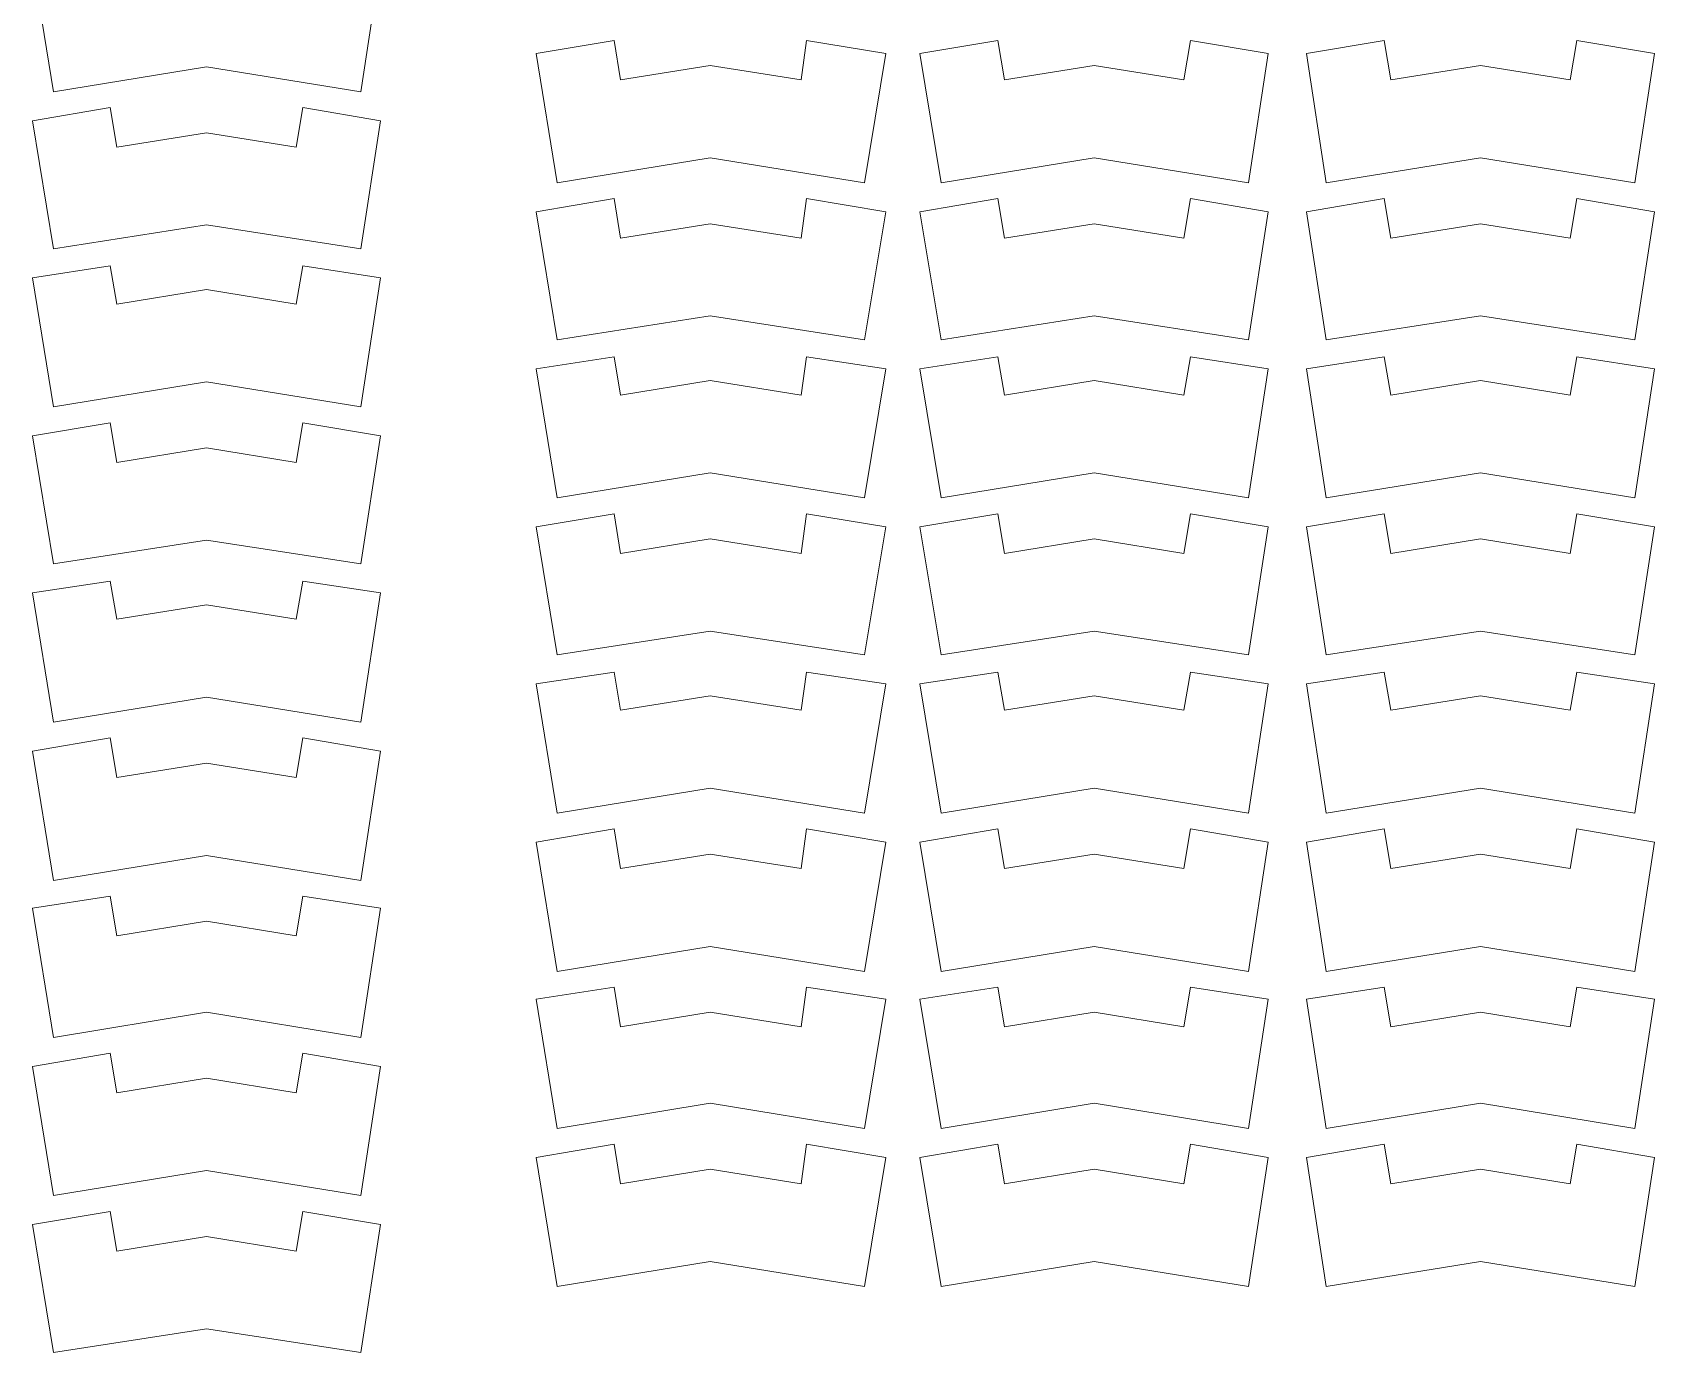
# Model space of a CAD drawing. Header units: centimetres. Extents: x -55.8 to 27.7, y -32.1 to 37.5.
# Drawn here: x -2.72 to 9.58, y 17.52 to 27.54 of the extents above; entities that cross this region are included whole.
import ezdxf

# ---------------------------------------------------------------- set-up
doc = ezdxf.new("R2010")
doc.units = ezdxf.units.CM
doc.header["$MEASUREMENT"] = 0

msp = doc.modelspace()

# ---------------------------------------------------------------- linework, layer by layer
at = {"color": 242, "lineweight": 9}
for points in [[(-0.72, 27.865), (-0.72, 27.865), (-0.67, 28.165), (-0.67, 28.165), (-0.67, 28.165), (-0.67, 28.165), (-0.08, 28.065), (-0.08, 28.065), (-0.08, 28.065), (-0.08, 28.065), (-0.23, 27.085), (-0.23, 27.085), (-0.23, 27.085), (-0.23, 27.085), (-1.4, 27.275), (-1.4, 27.275), (-1.4, 27.275), (-1.4, 27.275), (-2.56, 27.085), (-2.56, 27.085), (-2.56, 27.085), (-2.56, 27.085), (-2.72, 28.065), (-2.72, 28.065), (-2.72, 28.065), (-2.72, 28.065), (-2.13, 28.165), (-2.13, 28.165), (-2.13, 28.165), (-2.13, 28.165), (-2.08, 27.865), (-2.08, 27.865), (-2.08, 27.865), (-2.08, 27.865), (-1.4, 27.975), (-1.4, 27.975), (-1.4, 27.975), (-1.4, 27.975), (-0.72, 27.865), (-0.72, 27.865)], [(3.11, 27.175), (3.11, 27.175), (3.15, 27.475), (3.15, 27.475), (3.15, 27.475), (3.15, 27.475), (3.75, 27.375), (3.75, 27.375), (3.75, 27.375), (3.75, 27.375), (3.59, 26.395), (3.59, 26.395), (3.59, 26.395), (3.59, 26.395), (2.42, 26.585), (2.42, 26.585), (2.42, 26.585), (2.42, 26.585), (1.26, 26.395), (1.26, 26.395), (1.26, 26.395), (1.26, 26.395), (1.1, 27.375), (1.1, 27.375), (1.1, 27.375), (1.1, 27.375), (1.69, 27.475), (1.69, 27.475), (1.69, 27.475), (1.69, 27.475), (1.74, 27.175), (1.74, 27.175), (1.74, 27.175), (1.74, 27.175), (2.42, 27.285), (2.42, 27.285), (2.42, 27.285), (2.42, 27.285), (3.11, 27.175), (3.11, 27.175)], [(6.01, 27.175), (6.01, 27.175), (6.06, 27.475), (6.06, 27.475), (6.06, 27.475), (6.06, 27.475), (6.65, 27.375), (6.65, 27.375), (6.65, 27.375), (6.65, 27.375), (6.5, 26.395), (6.5, 26.395), (6.5, 26.395), (6.5, 26.395), (5.33, 26.585), (5.33, 26.585), (5.33, 26.585), (5.33, 26.585), (4.17, 26.395), (4.17, 26.395), (4.17, 26.395), (4.17, 26.395), (4.01, 27.375), (4.01, 27.375), (4.01, 27.375), (4.01, 27.375), (4.6, 27.475), (4.6, 27.475), (4.6, 27.475), (4.6, 27.475), (4.65, 27.175), (4.65, 27.175), (4.65, 27.175), (4.65, 27.175), (5.33, 27.285), (5.33, 27.285), (5.33, 27.285), (5.33, 27.285), (6.01, 27.175), (6.01, 27.175)], [(8.94, 27.175), (8.94, 27.175), (8.99, 27.475), (8.99, 27.475), (8.99, 27.475), (8.99, 27.475), (9.58, 27.375), (9.58, 27.375), (9.58, 27.375), (9.58, 27.375), (9.43, 26.395), (9.43, 26.395), (9.43, 26.395), (9.43, 26.395), (8.26, 26.585), (8.26, 26.585), (8.26, 26.585), (8.26, 26.585), (7.09, 26.395), (7.09, 26.395), (7.09, 26.395), (7.09, 26.395), (6.94, 27.375), (6.94, 27.375), (6.94, 27.375), (6.94, 27.375), (7.53, 27.475), (7.53, 27.475), (7.53, 27.475), (7.53, 27.475), (7.58, 27.175), (7.58, 27.175), (7.58, 27.175), (7.58, 27.175), (8.26, 27.285), (8.26, 27.285), (8.26, 27.285), (8.26, 27.285), (8.94, 27.175), (8.94, 27.175)], [(-0.72, 26.665), (-0.72, 26.665), (-0.67, 26.965), (-0.67, 26.965), (-0.67, 26.965), (-0.67, 26.965), (-0.08, 26.865), (-0.08, 26.865), (-0.08, 26.865), (-0.08, 26.865), (-0.23, 25.895), (-0.23, 25.895), (-0.23, 25.895), (-0.23, 25.895), (-1.4, 26.075), (-1.4, 26.075), (-1.4, 26.075), (-1.4, 26.075), (-2.56, 25.895), (-2.56, 25.895), (-2.56, 25.895), (-2.56, 25.895), (-2.72, 26.865), (-2.72, 26.865), (-2.72, 26.865), (-2.72, 26.865), (-2.13, 26.965), (-2.13, 26.965), (-2.13, 26.965), (-2.13, 26.965), (-2.08, 26.665), (-2.08, 26.665), (-2.08, 26.665), (-2.08, 26.665), (-1.4, 26.775), (-1.4, 26.775), (-1.4, 26.775), (-1.4, 26.775), (-0.72, 26.665), (-0.72, 26.665)], [(3.11, 25.975), (3.11, 25.975), (3.15, 26.275), (3.15, 26.275), (3.15, 26.275), (3.15, 26.275), (3.75, 26.175), (3.75, 26.175), (3.75, 26.175), (3.75, 26.175), (3.59, 25.205), (3.59, 25.205), (3.59, 25.205), (3.59, 25.205), (2.42, 25.385), (2.42, 25.385), (2.42, 25.385), (2.42, 25.385), (1.26, 25.205), (1.26, 25.205), (1.26, 25.205), (1.26, 25.205), (1.1, 26.175), (1.1, 26.175), (1.1, 26.175), (1.1, 26.175), (1.69, 26.275), (1.69, 26.275), (1.69, 26.275), (1.69, 26.275), (1.74, 25.975), (1.74, 25.975), (1.74, 25.975), (1.74, 25.975), (2.42, 26.085), (2.42, 26.085), (2.42, 26.085), (2.42, 26.085), (3.11, 25.975), (3.11, 25.975)], [(6.01, 25.975), (6.01, 25.975), (6.06, 26.275), (6.06, 26.275), (6.06, 26.275), (6.06, 26.275), (6.65, 26.175), (6.65, 26.175), (6.65, 26.175), (6.65, 26.175), (6.5, 25.205), (6.5, 25.205), (6.5, 25.205), (6.5, 25.205), (5.33, 25.385), (5.33, 25.385), (5.33, 25.385), (5.33, 25.385), (4.17, 25.205), (4.17, 25.205), (4.17, 25.205), (4.17, 25.205), (4.01, 26.175), (4.01, 26.175), (4.01, 26.175), (4.01, 26.175), (4.6, 26.275), (4.6, 26.275), (4.6, 26.275), (4.6, 26.275), (4.65, 25.975), (4.65, 25.975), (4.65, 25.975), (4.65, 25.975), (5.33, 26.085), (5.33, 26.085), (5.33, 26.085), (5.33, 26.085), (6.01, 25.975), (6.01, 25.975)], [(8.94, 25.975), (8.94, 25.975), (8.99, 26.275), (8.99, 26.275), (8.99, 26.275), (8.99, 26.275), (9.58, 26.175), (9.58, 26.175), (9.58, 26.175), (9.58, 26.175), (9.43, 25.205), (9.43, 25.205), (9.43, 25.205), (9.43, 25.205), (8.26, 25.385), (8.26, 25.385), (8.26, 25.385), (8.26, 25.385), (7.09, 25.205), (7.09, 25.205), (7.09, 25.205), (7.09, 25.205), (6.94, 26.175), (6.94, 26.175), (6.94, 26.175), (6.94, 26.175), (7.53, 26.275), (7.53, 26.275), (7.53, 26.275), (7.53, 26.275), (7.58, 25.975), (7.58, 25.975), (7.58, 25.975), (7.58, 25.975), (8.26, 26.085), (8.26, 26.085), (8.26, 26.085), (8.26, 26.085), (8.94, 25.975), (8.94, 25.975)], [(-0.72, 25.475), (-0.72, 25.475), (-0.67, 25.765), (-0.67, 25.765), (-0.67, 25.765), (-0.67, 25.765), (-0.08, 25.675), (-0.08, 25.675), (-0.08, 25.675), (-0.08, 25.675), (-0.23, 24.695), (-0.23, 24.695), (-0.23, 24.695), (-0.23, 24.695), (-1.4, 24.885), (-1.4, 24.885), (-1.4, 24.885), (-1.4, 24.885), (-2.56, 24.695), (-2.56, 24.695), (-2.56, 24.695), (-2.56, 24.695), (-2.72, 25.675), (-2.72, 25.675), (-2.72, 25.675), (-2.72, 25.675), (-2.13, 25.765), (-2.13, 25.765), (-2.13, 25.765), (-2.13, 25.765), (-2.08, 25.475), (-2.08, 25.475), (-2.08, 25.475), (-2.08, 25.475), (-1.4, 25.585), (-1.4, 25.585), (-1.4, 25.585), (-1.4, 25.585), (-0.72, 25.475), (-0.72, 25.475)], [(3.11, 24.785), (3.11, 24.785), (3.15, 25.075), (3.15, 25.075), (3.15, 25.075), (3.15, 25.075), (3.75, 24.985), (3.75, 24.985), (3.75, 24.985), (3.75, 24.985), (3.59, 24.005), (3.59, 24.005), (3.59, 24.005), (3.59, 24.005), (2.42, 24.195), (2.42, 24.195), (2.42, 24.195), (2.42, 24.195), (1.26, 24.005), (1.26, 24.005), (1.26, 24.005), (1.26, 24.005), (1.1, 24.985), (1.1, 24.985), (1.1, 24.985), (1.1, 24.985), (1.69, 25.075), (1.69, 25.075), (1.69, 25.075), (1.69, 25.075), (1.74, 24.785), (1.74, 24.785), (1.74, 24.785), (1.74, 24.785), (2.42, 24.895), (2.42, 24.895), (2.42, 24.895), (2.42, 24.895), (3.11, 24.785), (3.11, 24.785)], [(6.01, 24.785), (6.01, 24.785), (6.06, 25.075), (6.06, 25.075), (6.06, 25.075), (6.06, 25.075), (6.65, 24.985), (6.65, 24.985), (6.65, 24.985), (6.65, 24.985), (6.5, 24.005), (6.5, 24.005), (6.5, 24.005), (6.5, 24.005), (5.33, 24.195), (5.33, 24.195), (5.33, 24.195), (5.33, 24.195), (4.17, 24.005), (4.17, 24.005), (4.17, 24.005), (4.17, 24.005), (4.01, 24.985), (4.01, 24.985), (4.01, 24.985), (4.01, 24.985), (4.6, 25.075), (4.6, 25.075), (4.6, 25.075), (4.6, 25.075), (4.65, 24.785), (4.65, 24.785), (4.65, 24.785), (4.65, 24.785), (5.33, 24.895), (5.33, 24.895), (5.33, 24.895), (5.33, 24.895), (6.01, 24.785), (6.01, 24.785)], [(8.94, 24.785), (8.94, 24.785), (8.99, 25.075), (8.99, 25.075), (8.99, 25.075), (8.99, 25.075), (9.58, 24.985), (9.58, 24.985), (9.58, 24.985), (9.58, 24.985), (9.43, 24.005), (9.43, 24.005), (9.43, 24.005), (9.43, 24.005), (8.26, 24.195), (8.26, 24.195), (8.26, 24.195), (8.26, 24.195), (7.09, 24.005), (7.09, 24.005), (7.09, 24.005), (7.09, 24.005), (6.94, 24.985), (6.94, 24.985), (6.94, 24.985), (6.94, 24.985), (7.53, 25.075), (7.53, 25.075), (7.53, 25.075), (7.53, 25.075), (7.58, 24.785), (7.58, 24.785), (7.58, 24.785), (7.58, 24.785), (8.26, 24.895), (8.26, 24.895), (8.26, 24.895), (8.26, 24.895), (8.94, 24.785), (8.94, 24.785)], [(-0.72, 24.275), (-0.72, 24.275), (-0.67, 24.575), (-0.67, 24.575), (-0.67, 24.575), (-0.67, 24.575), (-0.08, 24.475), (-0.08, 24.475), (-0.08, 24.475), (-0.08, 24.475), (-0.23, 23.505), (-0.23, 23.505), (-0.23, 23.505), (-0.23, 23.505), (-1.4, 23.685), (-1.4, 23.685), (-1.4, 23.685), (-1.4, 23.685), (-2.56, 23.505), (-2.56, 23.505), (-2.56, 23.505), (-2.56, 23.505), (-2.72, 24.475), (-2.72, 24.475), (-2.72, 24.475), (-2.72, 24.475), (-2.13, 24.575), (-2.13, 24.575), (-2.13, 24.575), (-2.13, 24.575), (-2.08, 24.275), (-2.08, 24.275), (-2.08, 24.275), (-2.08, 24.275), (-1.4, 24.385), (-1.4, 24.385), (-1.4, 24.385), (-1.4, 24.385), (-0.72, 24.275), (-0.72, 24.275)], [(3.11, 23.585), (3.11, 23.585), (3.15, 23.885), (3.15, 23.885), (3.15, 23.885), (3.15, 23.885), (3.75, 23.785), (3.75, 23.785), (3.75, 23.785), (3.75, 23.785), (3.59, 22.815), (3.59, 22.815), (3.59, 22.815), (3.59, 22.815), (2.42, 22.995), (2.42, 22.995), (2.42, 22.995), (2.42, 22.995), (1.26, 22.815), (1.26, 22.815), (1.26, 22.815), (1.26, 22.815), (1.1, 23.785), (1.1, 23.785), (1.1, 23.785), (1.1, 23.785), (1.69, 23.885), (1.69, 23.885), (1.69, 23.885), (1.69, 23.885), (1.74, 23.585), (1.74, 23.585), (1.74, 23.585), (1.74, 23.585), (2.42, 23.695), (2.42, 23.695), (2.42, 23.695), (2.42, 23.695), (3.11, 23.585), (3.11, 23.585)], [(6.01, 23.585), (6.01, 23.585), (6.06, 23.885), (6.06, 23.885), (6.06, 23.885), (6.06, 23.885), (6.65, 23.785), (6.65, 23.785), (6.65, 23.785), (6.65, 23.785), (6.5, 22.815), (6.5, 22.815), (6.5, 22.815), (6.5, 22.815), (5.33, 22.995), (5.33, 22.995), (5.33, 22.995), (5.33, 22.995), (4.17, 22.815), (4.17, 22.815), (4.17, 22.815), (4.17, 22.815), (4.01, 23.785), (4.01, 23.785), (4.01, 23.785), (4.01, 23.785), (4.6, 23.885), (4.6, 23.885), (4.6, 23.885), (4.6, 23.885), (4.65, 23.585), (4.65, 23.585), (4.65, 23.585), (4.65, 23.585), (5.33, 23.695), (5.33, 23.695), (5.33, 23.695), (5.33, 23.695), (6.01, 23.585), (6.01, 23.585)], [(8.94, 23.585), (8.94, 23.585), (8.99, 23.885), (8.99, 23.885), (8.99, 23.885), (8.99, 23.885), (9.58, 23.785), (9.58, 23.785), (9.58, 23.785), (9.58, 23.785), (9.43, 22.815), (9.43, 22.815), (9.43, 22.815), (9.43, 22.815), (8.26, 22.995), (8.26, 22.995), (8.26, 22.995), (8.26, 22.995), (7.09, 22.815), (7.09, 22.815), (7.09, 22.815), (7.09, 22.815), (6.94, 23.785), (6.94, 23.785), (6.94, 23.785), (6.94, 23.785), (7.53, 23.885), (7.53, 23.885), (7.53, 23.885), (7.53, 23.885), (7.58, 23.585), (7.58, 23.585), (7.58, 23.585), (7.58, 23.585), (8.26, 23.695), (8.26, 23.695), (8.26, 23.695), (8.26, 23.695), (8.94, 23.585), (8.94, 23.585)], [(-0.72, 23.085), (-0.72, 23.085), (-0.67, 23.375), (-0.67, 23.375), (-0.67, 23.375), (-0.67, 23.375), (-0.08, 23.285), (-0.08, 23.285), (-0.08, 23.285), (-0.08, 23.285), (-0.23, 22.305), (-0.23, 22.305), (-0.23, 22.305), (-0.23, 22.305), (-1.4, 22.495), (-1.4, 22.495), (-1.4, 22.495), (-1.4, 22.495), (-2.56, 22.305), (-2.56, 22.305), (-2.56, 22.305), (-2.56, 22.305), (-2.72, 23.285), (-2.72, 23.285), (-2.72, 23.285), (-2.72, 23.285), (-2.13, 23.375), (-2.13, 23.375), (-2.13, 23.375), (-2.13, 23.375), (-2.08, 23.085), (-2.08, 23.085), (-2.08, 23.085), (-2.08, 23.085), (-1.4, 23.195), (-1.4, 23.195), (-1.4, 23.195), (-1.4, 23.195), (-0.72, 23.085), (-0.72, 23.085)], [(3.11, 22.395), (3.11, 22.395), (3.15, 22.685), (3.15, 22.685), (3.15, 22.685), (3.15, 22.685), (3.75, 22.595), (3.75, 22.595), (3.75, 22.595), (3.75, 22.595), (3.59, 21.615), (3.59, 21.615), (3.59, 21.615), (3.59, 21.615), (2.42, 21.805), (2.42, 21.805), (2.42, 21.805), (2.42, 21.805), (1.26, 21.615), (1.26, 21.615), (1.26, 21.615), (1.26, 21.615), (1.1, 22.595), (1.1, 22.595), (1.1, 22.595), (1.1, 22.595), (1.69, 22.685), (1.69, 22.685), (1.69, 22.685), (1.69, 22.685), (1.74, 22.395), (1.74, 22.395), (1.74, 22.395), (1.74, 22.395), (2.42, 22.505), (2.42, 22.505), (2.42, 22.505), (2.42, 22.505), (3.11, 22.395), (3.11, 22.395)], [(6.01, 22.395), (6.01, 22.395), (6.06, 22.685), (6.06, 22.685), (6.06, 22.685), (6.06, 22.685), (6.65, 22.595), (6.65, 22.595), (6.65, 22.595), (6.65, 22.595), (6.5, 21.615), (6.5, 21.615), (6.5, 21.615), (6.5, 21.615), (5.33, 21.805), (5.33, 21.805), (5.33, 21.805), (5.33, 21.805), (4.17, 21.615), (4.17, 21.615), (4.17, 21.615), (4.17, 21.615), (4.01, 22.595), (4.01, 22.595), (4.01, 22.595), (4.01, 22.595), (4.6, 22.685), (4.6, 22.685), (4.6, 22.685), (4.6, 22.685), (4.65, 22.395), (4.65, 22.395), (4.65, 22.395), (4.65, 22.395), (5.33, 22.505), (5.33, 22.505), (5.33, 22.505), (5.33, 22.505), (6.01, 22.395), (6.01, 22.395)], [(8.94, 22.395), (8.94, 22.395), (8.99, 22.685), (8.99, 22.685), (8.99, 22.685), (8.99, 22.685), (9.58, 22.595), (9.58, 22.595), (9.58, 22.595), (9.58, 22.595), (9.43, 21.615), (9.43, 21.615), (9.43, 21.615), (9.43, 21.615), (8.26, 21.805), (8.26, 21.805), (8.26, 21.805), (8.26, 21.805), (7.09, 21.615), (7.09, 21.615), (7.09, 21.615), (7.09, 21.615), (6.94, 22.595), (6.94, 22.595), (6.94, 22.595), (6.94, 22.595), (7.53, 22.685), (7.53, 22.685), (7.53, 22.685), (7.53, 22.685), (7.58, 22.395), (7.58, 22.395), (7.58, 22.395), (7.58, 22.395), (8.26, 22.505), (8.26, 22.505), (8.26, 22.505), (8.26, 22.505), (8.94, 22.395), (8.94, 22.395)], [(-0.72, 21.885), (-0.72, 21.885), (-0.67, 22.185), (-0.67, 22.185), (-0.67, 22.185), (-0.67, 22.185), (-0.08, 22.085), (-0.08, 22.085), (-0.08, 22.085), (-0.08, 22.085), (-0.23, 21.105), (-0.23, 21.105), (-0.23, 21.105), (-0.23, 21.105), (-1.4, 21.295), (-1.4, 21.295), (-1.4, 21.295), (-1.4, 21.295), (-2.56, 21.105), (-2.56, 21.105), (-2.56, 21.105), (-2.56, 21.105), (-2.72, 22.085), (-2.72, 22.085), (-2.72, 22.085), (-2.72, 22.085), (-2.13, 22.185), (-2.13, 22.185), (-2.13, 22.185), (-2.13, 22.185), (-2.08, 21.885), (-2.08, 21.885), (-2.08, 21.885), (-2.08, 21.885), (-1.4, 21.995), (-1.4, 21.995), (-1.4, 21.995), (-1.4, 21.995), (-0.72, 21.885), (-0.72, 21.885)], [(3.11, 21.195), (3.11, 21.195), (3.15, 21.495), (3.15, 21.495), (3.15, 21.495), (3.15, 21.495), (3.75, 21.395), (3.75, 21.395), (3.75, 21.395), (3.75, 21.395), (3.59, 20.415), (3.59, 20.415), (3.59, 20.415), (3.59, 20.415), (2.42, 20.605), (2.42, 20.605), (2.42, 20.605), (2.42, 20.605), (1.26, 20.415), (1.26, 20.415), (1.26, 20.415), (1.26, 20.415), (1.1, 21.395), (1.1, 21.395), (1.1, 21.395), (1.1, 21.395), (1.69, 21.495), (1.69, 21.495), (1.69, 21.495), (1.69, 21.495), (1.74, 21.195), (1.74, 21.195), (1.74, 21.195), (1.74, 21.195), (2.42, 21.305), (2.42, 21.305), (2.42, 21.305), (2.42, 21.305), (3.11, 21.195), (3.11, 21.195)], [(6.01, 21.195), (6.01, 21.195), (6.06, 21.495), (6.06, 21.495), (6.06, 21.495), (6.06, 21.495), (6.65, 21.395), (6.65, 21.395), (6.65, 21.395), (6.65, 21.395), (6.5, 20.415), (6.5, 20.415), (6.5, 20.415), (6.5, 20.415), (5.33, 20.605), (5.33, 20.605), (5.33, 20.605), (5.33, 20.605), (4.17, 20.415), (4.17, 20.415), (4.17, 20.415), (4.17, 20.415), (4.01, 21.395), (4.01, 21.395), (4.01, 21.395), (4.01, 21.395), (4.6, 21.495), (4.6, 21.495), (4.6, 21.495), (4.6, 21.495), (4.65, 21.195), (4.65, 21.195), (4.65, 21.195), (4.65, 21.195), (5.33, 21.305), (5.33, 21.305), (5.33, 21.305), (5.33, 21.305), (6.01, 21.195), (6.01, 21.195)], [(8.94, 21.195), (8.94, 21.195), (8.99, 21.495), (8.99, 21.495), (8.99, 21.495), (8.99, 21.495), (9.58, 21.395), (9.58, 21.395), (9.58, 21.395), (9.58, 21.395), (9.43, 20.415), (9.43, 20.415), (9.43, 20.415), (9.43, 20.415), (8.26, 20.605), (8.26, 20.605), (8.26, 20.605), (8.26, 20.605), (7.09, 20.415), (7.09, 20.415), (7.09, 20.415), (7.09, 20.415), (6.94, 21.395), (6.94, 21.395), (6.94, 21.395), (6.94, 21.395), (7.53, 21.495), (7.53, 21.495), (7.53, 21.495), (7.53, 21.495), (7.58, 21.195), (7.58, 21.195), (7.58, 21.195), (7.58, 21.195), (8.26, 21.305), (8.26, 21.305), (8.26, 21.305), (8.26, 21.305), (8.94, 21.195), (8.94, 21.195)], [(-0.72, 20.685), (-0.72, 20.685), (-0.67, 20.985), (-0.67, 20.985), (-0.67, 20.985), (-0.67, 20.985), (-0.08, 20.895), (-0.08, 20.895), (-0.08, 20.895), (-0.08, 20.895), (-0.23, 19.915), (-0.23, 19.915), (-0.23, 19.915), (-0.23, 19.915), (-1.4, 20.105), (-1.4, 20.105), (-1.4, 20.105), (-1.4, 20.105), (-2.56, 19.915), (-2.56, 19.915), (-2.56, 19.915), (-2.56, 19.915), (-2.72, 20.895), (-2.72, 20.895), (-2.72, 20.895), (-2.72, 20.895), (-2.13, 20.985), (-2.13, 20.985), (-2.13, 20.985), (-2.13, 20.985), (-2.08, 20.685), (-2.08, 20.685), (-2.08, 20.685), (-2.08, 20.685), (-1.4, 20.795), (-1.4, 20.795), (-1.4, 20.795), (-1.4, 20.795), (-0.72, 20.685), (-0.72, 20.685)], [(3.11, 19.995), (3.11, 19.995), (3.15, 20.295), (3.15, 20.295), (3.15, 20.295), (3.15, 20.295), (3.75, 20.205), (3.75, 20.205), (3.75, 20.205), (3.75, 20.205), (3.59, 19.225), (3.59, 19.225), (3.59, 19.225), (3.59, 19.225), (2.42, 19.415), (2.42, 19.415), (2.42, 19.415), (2.42, 19.415), (1.26, 19.225), (1.26, 19.225), (1.26, 19.225), (1.26, 19.225), (1.1, 20.205), (1.1, 20.205), (1.1, 20.205), (1.1, 20.205), (1.69, 20.295), (1.69, 20.295), (1.69, 20.295), (1.69, 20.295), (1.74, 19.995), (1.74, 19.995), (1.74, 19.995), (1.74, 19.995), (2.42, 20.105), (2.42, 20.105), (2.42, 20.105), (2.42, 20.105), (3.11, 19.995), (3.11, 19.995)], [(6.01, 19.995), (6.01, 19.995), (6.06, 20.295), (6.06, 20.295), (6.06, 20.295), (6.06, 20.295), (6.65, 20.205), (6.65, 20.205), (6.65, 20.205), (6.65, 20.205), (6.5, 19.225), (6.5, 19.225), (6.5, 19.225), (6.5, 19.225), (5.33, 19.415), (5.33, 19.415), (5.33, 19.415), (5.33, 19.415), (4.17, 19.225), (4.17, 19.225), (4.17, 19.225), (4.17, 19.225), (4.01, 20.205), (4.01, 20.205), (4.01, 20.205), (4.01, 20.205), (4.6, 20.295), (4.6, 20.295), (4.6, 20.295), (4.6, 20.295), (4.65, 19.995), (4.65, 19.995), (4.65, 19.995), (4.65, 19.995), (5.33, 20.105), (5.33, 20.105), (5.33, 20.105), (5.33, 20.105), (6.01, 19.995), (6.01, 19.995)], [(8.94, 19.995), (8.94, 19.995), (8.99, 20.295), (8.99, 20.295), (8.99, 20.295), (8.99, 20.295), (9.58, 20.205), (9.58, 20.205), (9.58, 20.205), (9.58, 20.205), (9.43, 19.225), (9.43, 19.225), (9.43, 19.225), (9.43, 19.225), (8.26, 19.415), (8.26, 19.415), (8.26, 19.415), (8.26, 19.415), (7.09, 19.225), (7.09, 19.225), (7.09, 19.225), (7.09, 19.225), (6.94, 20.205), (6.94, 20.205), (6.94, 20.205), (6.94, 20.205), (7.53, 20.295), (7.53, 20.295), (7.53, 20.295), (7.53, 20.295), (7.58, 19.995), (7.58, 19.995), (7.58, 19.995), (7.58, 19.995), (8.26, 20.105), (8.26, 20.105), (8.26, 20.105), (8.26, 20.105), (8.94, 19.995), (8.94, 19.995)], [(-0.72, 19.495), (-0.72, 19.495), (-0.67, 19.795), (-0.67, 19.795), (-0.67, 19.795), (-0.67, 19.795), (-0.08, 19.695), (-0.08, 19.695), (-0.08, 19.695), (-0.08, 19.695), (-0.23, 18.715), (-0.23, 18.715), (-0.23, 18.715), (-0.23, 18.715), (-1.4, 18.905), (-1.4, 18.905), (-1.4, 18.905), (-1.4, 18.905), (-2.56, 18.715), (-2.56, 18.715), (-2.56, 18.715), (-2.56, 18.715), (-2.72, 19.695), (-2.72, 19.695), (-2.72, 19.695), (-2.72, 19.695), (-2.13, 19.795), (-2.13, 19.795), (-2.13, 19.795), (-2.13, 19.795), (-2.08, 19.495), (-2.08, 19.495), (-2.08, 19.495), (-2.08, 19.495), (-1.4, 19.605), (-1.4, 19.605), (-1.4, 19.605), (-1.4, 19.605), (-0.72, 19.495), (-0.72, 19.495)], [(3.11, 18.805), (3.11, 18.805), (3.15, 19.105), (3.15, 19.105), (3.15, 19.105), (3.15, 19.105), (3.75, 19.005), (3.75, 19.005), (3.75, 19.005), (3.75, 19.005), (3.59, 18.025), (3.59, 18.025), (3.59, 18.025), (3.59, 18.025), (2.42, 18.215), (2.42, 18.215), (2.42, 18.215), (2.42, 18.215), (1.26, 18.025), (1.26, 18.025), (1.26, 18.025), (1.26, 18.025), (1.1, 19.005), (1.1, 19.005), (1.1, 19.005), (1.1, 19.005), (1.69, 19.105), (1.69, 19.105), (1.69, 19.105), (1.69, 19.105), (1.74, 18.805), (1.74, 18.805), (1.74, 18.805), (1.74, 18.805), (2.42, 18.915), (2.42, 18.915), (2.42, 18.915), (2.42, 18.915), (3.11, 18.805), (3.11, 18.805)], [(6.01, 18.805), (6.01, 18.805), (6.06, 19.105), (6.06, 19.105), (6.06, 19.105), (6.06, 19.105), (6.65, 19.005), (6.65, 19.005), (6.65, 19.005), (6.65, 19.005), (6.5, 18.025), (6.5, 18.025), (6.5, 18.025), (6.5, 18.025), (5.33, 18.215), (5.33, 18.215), (5.33, 18.215), (5.33, 18.215), (4.17, 18.025), (4.17, 18.025), (4.17, 18.025), (4.17, 18.025), (4.01, 19.005), (4.01, 19.005), (4.01, 19.005), (4.01, 19.005), (4.6, 19.105), (4.6, 19.105), (4.6, 19.105), (4.6, 19.105), (4.65, 18.805), (4.65, 18.805), (4.65, 18.805), (4.65, 18.805), (5.33, 18.915), (5.33, 18.915), (5.33, 18.915), (5.33, 18.915), (6.01, 18.805), (6.01, 18.805)], [(8.94, 18.805), (8.94, 18.805), (8.99, 19.105), (8.99, 19.105), (8.99, 19.105), (8.99, 19.105), (9.58, 19.005), (9.58, 19.005), (9.58, 19.005), (9.58, 19.005), (9.43, 18.025), (9.43, 18.025), (9.43, 18.025), (9.43, 18.025), (8.26, 18.215), (8.26, 18.215), (8.26, 18.215), (8.26, 18.215), (7.09, 18.025), (7.09, 18.025), (7.09, 18.025), (7.09, 18.025), (6.94, 19.005), (6.94, 19.005), (6.94, 19.005), (6.94, 19.005), (7.53, 19.105), (7.53, 19.105), (7.53, 19.105), (7.53, 19.105), (7.58, 18.805), (7.58, 18.805), (7.58, 18.805), (7.58, 18.805), (8.26, 18.915), (8.26, 18.915), (8.26, 18.915), (8.26, 18.915), (8.94, 18.805), (8.94, 18.805)], [(-0.72, 18.295), (-0.72, 18.295), (-0.67, 18.595), (-0.67, 18.595), (-0.67, 18.595), (-0.67, 18.595), (-0.08, 18.495), (-0.08, 18.495), (-0.08, 18.495), (-0.08, 18.495), (-0.23, 17.525), (-0.23, 17.525), (-0.23, 17.525), (-0.23, 17.525), (-1.4, 17.705), (-1.4, 17.705), (-1.4, 17.705), (-1.4, 17.705), (-2.56, 17.525), (-2.56, 17.525), (-2.56, 17.525), (-2.56, 17.525), (-2.72, 18.495), (-2.72, 18.495), (-2.72, 18.495), (-2.72, 18.495), (-2.13, 18.595), (-2.13, 18.595), (-2.13, 18.595), (-2.13, 18.595), (-2.08, 18.295), (-2.08, 18.295), (-2.08, 18.295), (-2.08, 18.295), (-1.4, 18.405), (-1.4, 18.405), (-1.4, 18.405), (-1.4, 18.405), (-0.72, 18.295), (-0.72, 18.295)]]:
    msp.add_open_spline(points, degree=3, knots=[0, 0, 0, 0, 0.09090909, 0.09090909, 0.09090909, 0.09090909, 0.18181818, 0.18181818, 0.18181818, 0.18181818, 0.27272727, 0.27272727, 0.27272727, 0.27272727, 0.36363636, 0.36363636, 0.36363636, 0.36363636, 0.45454545, 0.45454545, 0.45454545, 0.45454545, 0.54545455, 0.54545455, 0.54545455, 0.54545455, 0.63636364, 0.63636364, 0.63636364, 0.63636364, 0.72727273, 0.72727273, 0.72727273, 0.72727273, 0.81818182, 0.81818182, 0.81818182, 0.81818182, 1, 1, 1, 1], dxfattribs=at)

doc.saveas('drawing.dxf')
